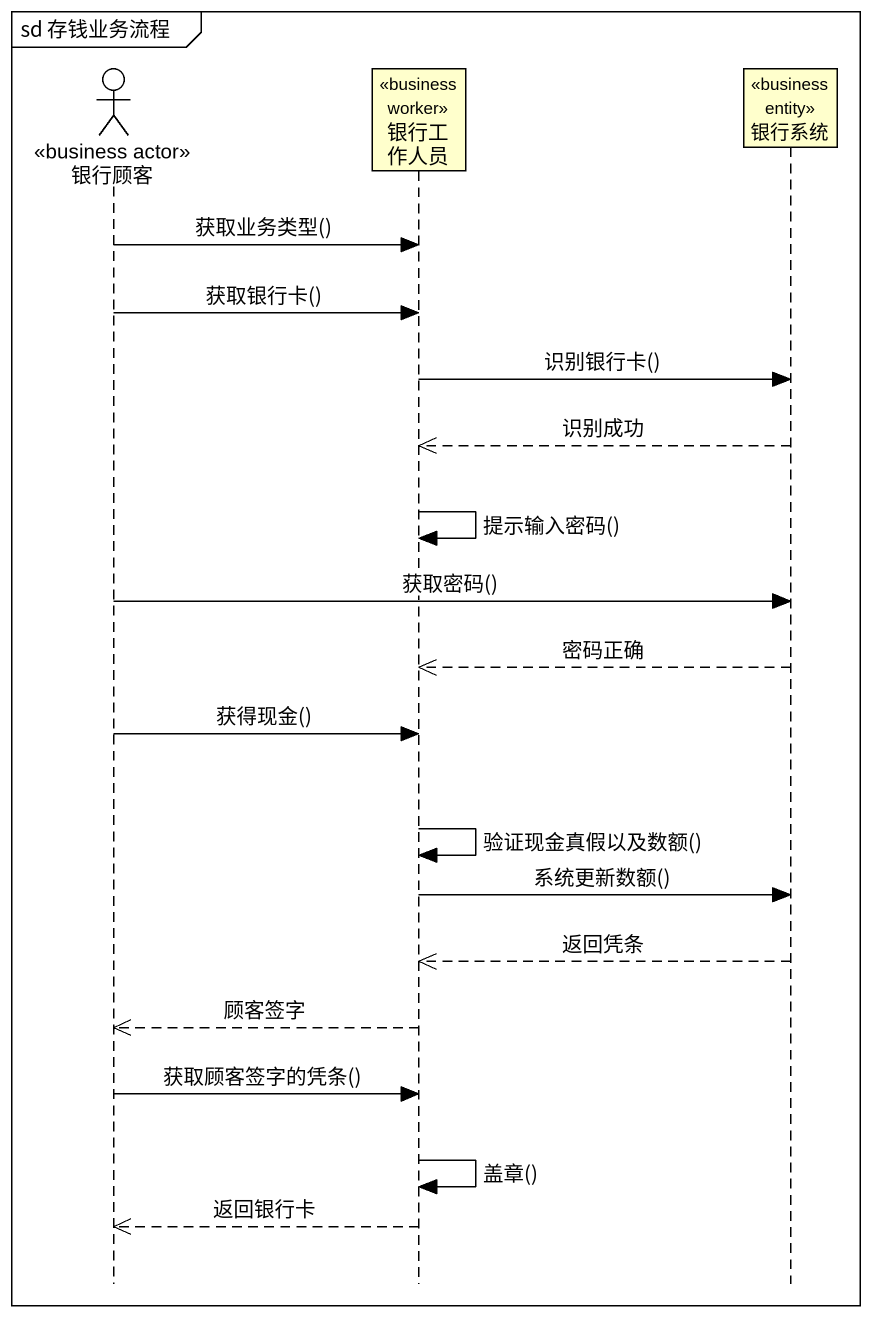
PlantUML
@startuml
mainframe sd 存钱业务流程
hide footbox
actor 银行顾客 <<business actor>>
participant 银行工作人员 <<business worker>>
participant 银行系统 <<business entity>>

银行顾客 -> 银行工作人员 : 获取业务类型()
银行顾客 -> 银行工作人员 : 获取银行卡()
银行工作人员 -> 银行系统 : 识别银行卡()
银行系统 -->> 银行工作人员 : 识别成功
银行工作人员 -> 银行工作人员 : 提示输入密码()
银行顾客 -> 银行系统 : 获取密码()
银行系统 -->> 银行工作人员 : 密码正确
银行顾客 -> 银行工作人员 : 获得现金()
银行工作人员 -> 银行工作人员 : 验证现金真假以及数额()
银行工作人员 -> 银行系统 : 系统更新数额()
银行系统 -->> 银行工作人员 : 返回凭条
银行工作人员 -->> 银行顾客 : 顾客签字
银行顾客 -> 银行工作人员 : 获取顾客签字的凭条()
银行工作人员 -> 银行工作人员 : 盖章()
银行工作人员 -->> 银行顾客 : 返回银行卡
@enduml
